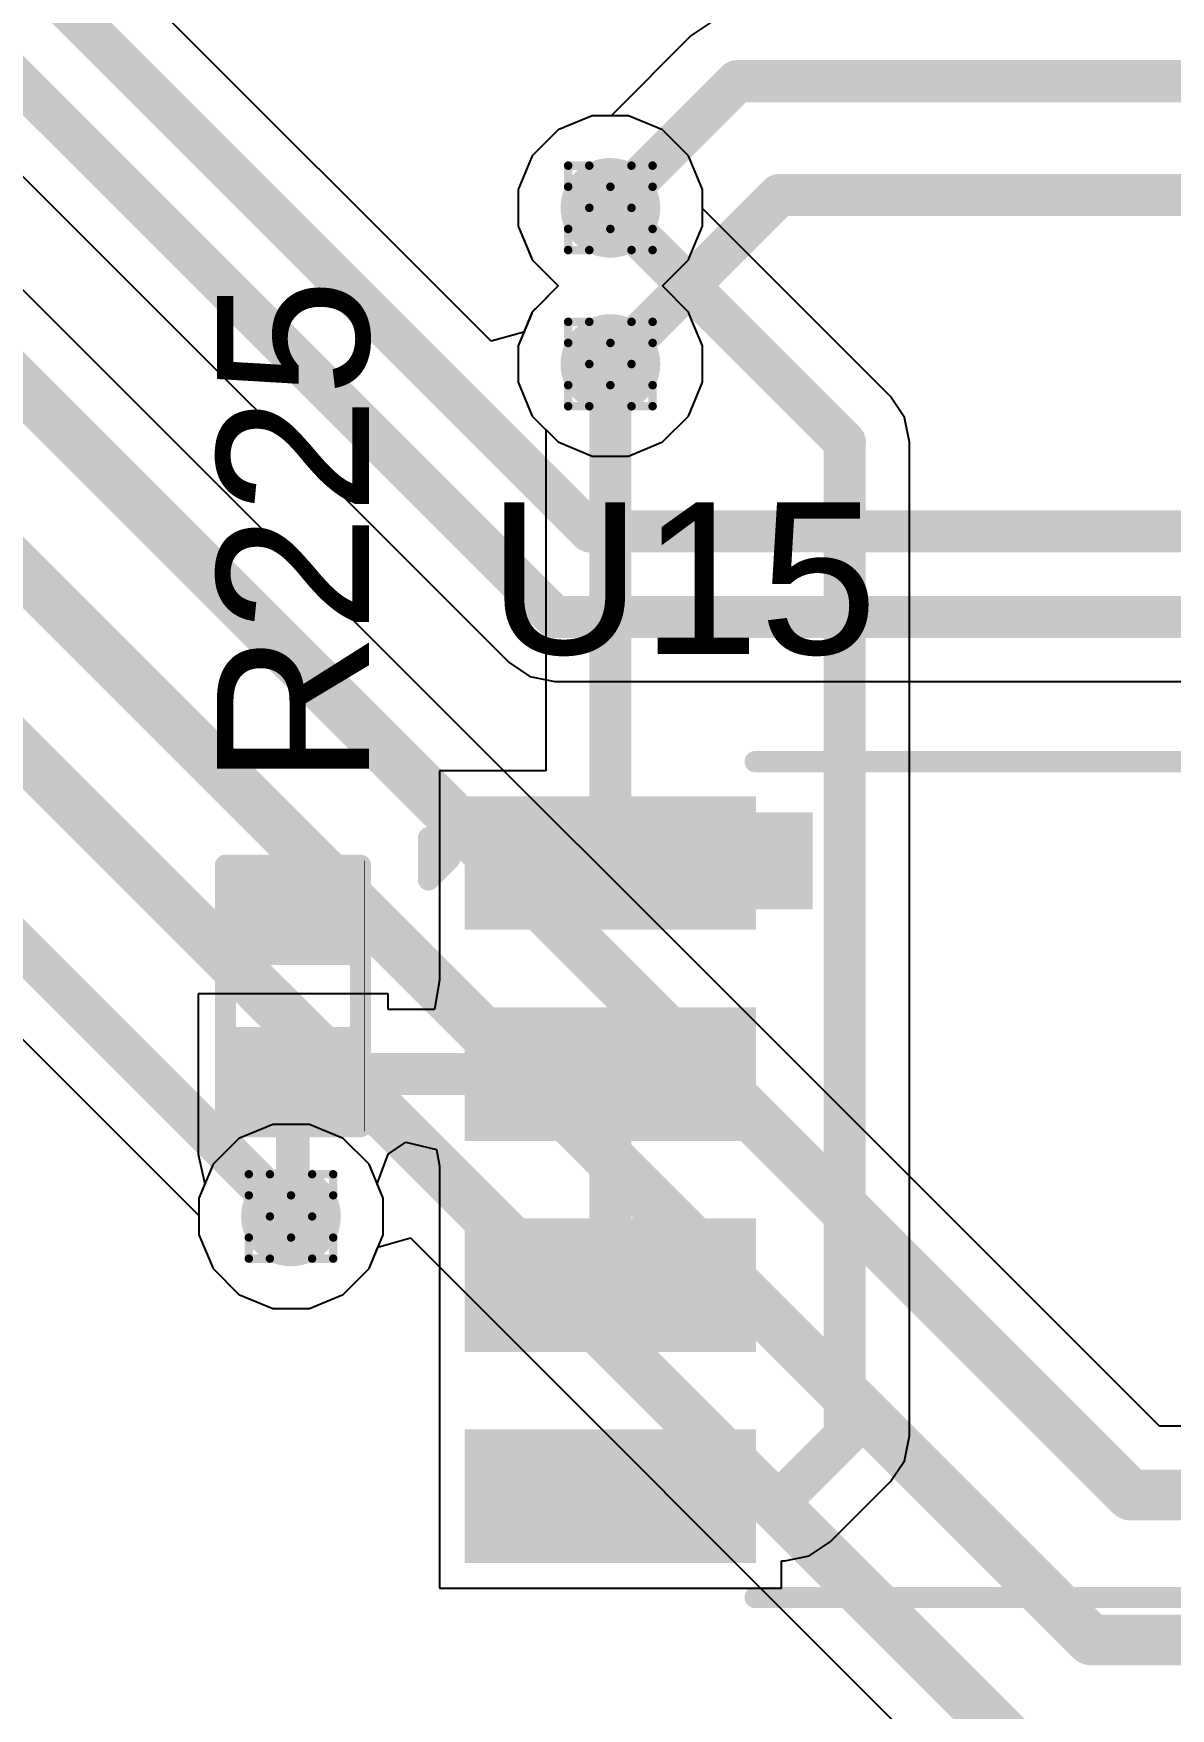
# Model space of a CAD drawing. Header units: inches. Extents: x -11 to 5379, y 0 to 5429.
# Drawn here: x 136.37 to 143.21, y 19.54 to 29.62 of the extents above; entities that cross this region are included whole.
import ezdxf

# ---------------------------------------------------------------- set-up
doc = ezdxf.new("R2010")
doc.units = ezdxf.units.IN
for name, color, linetype in [('Bottom Layer', 5, 'Continuous'), ('Drill Drawing', 1, 'Continuous'), ('GND', 16, 'Continuous'), ('PWR', 76, 'Continuous'), ('Top Layer', 1, 'Continuous'), ('Top Overlay', 2, 'Continuous'), ('Top Paste', 8, 'Continuous'), ('Top Solder', 216, 'Continuous'), ('Via Holes', 16, 'Continuous')]:
    doc.layers.add(name, color=color, linetype=linetype)
doc.styles.add('Arial', font='', dxfattribs={"height": 0.2})
doc.styles.get('Arial').set_extended_font_data('Arial')

# ---------------------------------------------------------------- blocks, each defined once
blk = doc.blocks.new('SOIC_8_0_154___3_90___W______99')
at = {"layer": 'Top Layer'}
for points in [[(-3.475, 1.605), (-3.475, 2.205), (-1.925, 2.205), (-1.925, 1.605)], [(1.925, 1.605), (1.925, 2.205), (3.475, 2.205), (3.475, 1.605)], [(-3.475, 0.335), (-3.475, 0.935), (-1.925, 0.935), (-1.925, 0.335)], [(1.925, 0.335), (1.925, 0.935), (3.475, 0.935), (3.475, 0.335)], [(-3.475, -0.935), (-3.475, -0.335), (-1.925, -0.335), (-1.925, -0.935)], [(1.925, -0.935), (1.925, -0.335), (3.475, -0.335), (3.475, -0.935)], [(-3.475, -2.205), (-3.475, -1.605), (-1.925, -1.605), (-1.925, -2.205)], [(1.925, -2.205), (1.925, -1.605), (3.475, -1.605), (3.475, -2.205)]]:
    blk.add_hatch(color=1, dxfattribs=at).paths.add_polyline_path(points)
at = {"layer": 'Top Overlay'}
blk.add_hatch(color=2, dxfattribs=at).paths.add_polyline_path([(-1.838, 1.626), (-1.483, 1.626), (-1.483, 2.21), (-1.838, 2.21)])
at = {"layer": 'Top Paste'}
for points in [[(-3.475, 1.605), (-3.475, 2.205), (-1.925, 2.205), (-1.925, 1.605)], [(1.925, 1.605), (1.925, 2.205), (3.475, 2.205), (3.475, 1.605)], [(-3.475, 0.335), (-3.475, 0.935), (-1.925, 0.935), (-1.925, 0.335)], [(1.925, 0.335), (1.925, 0.935), (3.475, 0.935), (3.475, 0.335)], [(-3.475, -0.935), (-3.475, -0.335), (-1.925, -0.335), (-1.925, -0.935)], [(1.925, -0.935), (1.925, -0.335), (3.475, -0.335), (3.475, -0.935)], [(-3.475, -2.205), (-3.475, -1.605), (-1.925, -1.605), (-1.925, -2.205)], [(1.925, -2.205), (1.925, -1.605), (3.475, -1.605), (3.475, -2.205)]]:
    blk.add_hatch(color=8, dxfattribs=at).paths.add_polyline_path(points)
at = {"layer": 'Top Solder'}
for points in [[(-3.577, 1.503), (-3.577, 2.307), (-1.823, 2.307), (-1.823, 1.503)], [(1.823, 1.503), (1.823, 2.307), (3.577, 2.307), (3.577, 1.503)], [(-3.577, 0.233), (-3.577, 1.037), (-1.823, 1.037), (-1.823, 0.233)], [(1.823, 0.233), (1.823, 1.037), (3.577, 1.037), (3.577, 0.233)], [(-3.577, -1.037), (-3.577, -0.233), (-1.823, -0.233), (-1.823, -1.037)], [(1.823, -1.037), (1.823, -0.233), (3.577, -0.233), (3.577, -1.037)], [(-3.577, -2.307), (-3.577, -1.503), (-1.823, -1.503), (-1.823, -2.307)], [(1.823, -2.307), (1.823, -1.503), (3.577, -1.503), (3.577, -2.307)]]:
    blk.add_hatch(color=216, dxfattribs=at).paths.add_polyline_path(points)
at = {"layer": 'Top Overlay'}
for points in [[(-1.829, 2.515, 0.127, 0.127, 0), (1.803, 2.515, 0.127, 0.127, 0)], [(-3.794, 2.057, 0.127, 0.127, 0), (-3.667, 1.93, 0.127, 0.127, 0)], [(-3.794, 1.803, 0.127, 0.127, 0), (-3.794, 2.057, 0.127, 0.127, 0)], [(-3.794, 1.803, 0.127, 0.127, 0), (-3.667, 1.93, 0.127, 0.127, 0)], [(-1.829, -2.515, 0.127, 0.127, 0), (1.803, -2.515, 0.127, 0.127, 0)]]:
    blk.add_lwpolyline(points, format="xyseb", dxfattribs=at)
for points in [[(-1.861, 2.515, 0.0635, 0.0635, 1), (-1.797, 2.515, 0.0635, 0.0635, 1)], [(1.772, 2.515, 0.0635, 0.0635, 1), (1.835, 2.515, 0.0635, 0.0635, 1)], [(-3.826, 2.057, 0.0635, 0.0635, 1), (-3.762, 2.057, 0.0635, 0.0635, 1)], [(-3.826, 2.057, 0.0635, 0.0635, 1), (-3.762, 2.057, 0.0635, 0.0635, 1)], [(-3.699, 1.93, 0.0635, 0.0635, 1), (-3.635, 1.93, 0.0635, 0.0635, 1)], [(-3.699, 1.93, 0.0635, 0.0635, 1), (-3.635, 1.93, 0.0635, 0.0635, 1)], [(-3.826, 1.803, 0.0635, 0.0635, 1), (-3.762, 1.803, 0.0635, 0.0635, 1)], [(-3.826, 1.803, 0.0635, 0.0635, 1), (-3.762, 1.803, 0.0635, 0.0635, 1)], [(-1.861, -2.515, 0.0635, 0.0635, 1), (-1.797, -2.515, 0.0635, 0.0635, 1)], [(1.772, -2.515, 0.0635, 0.0635, 1), (1.835, -2.515, 0.0635, 0.0635, 1)]]:
    blk.add_lwpolyline(points, format="xyseb", close=True, dxfattribs=at)
blk = doc.blocks.new('R___0402_277')
at = {"layer": 'Top Layer'}
for points in [[(-0.699, -0.318), (-0.699, 0.318), (-0.241, 0.318), (-0.241, -0.318)], [(0.241, -0.318), (0.241, 0.318), (0.699, 0.318), (0.699, -0.318)]]:
    blk.add_hatch(color=1, dxfattribs=at).paths.add_polyline_path(points)
at = {"layer": 'Top Paste'}
for points in [[(-0.699, -0.318), (-0.699, 0.318), (-0.241, 0.318), (-0.241, -0.318)], [(0.241, -0.318), (0.241, 0.318), (0.699, 0.318), (0.699, -0.318)]]:
    blk.add_hatch(color=8, dxfattribs=at).paths.add_polyline_path(points)
at = {"layer": 'Top Solder'}
for points in [[(-0.754, -0.373), (-0.754, 0.373), (-0.186, 0.373), (-0.186, -0.373)], [(0.186, -0.373), (0.186, 0.373), (0.754, 0.373), (0.754, -0.373)]]:
    blk.add_hatch(color=216, dxfattribs=at).paths.add_polyline_path(points)
at = {"layer": 'Top Overlay'}
for points in [[(-0.787, 0.406, 0.127, 0.127, 0), (-0.787, -0.406, 0.127, 0.127, 0)], [(-0.787, 0.406, 0.127, 0.127, 0), (0.787, 0.406, 0.127, 0.127, 0)], [(0.787, 0.406, 0.127, 0.127, 0), (0.787, -0.406, 0.127, 0.127, 0)], [(-0.787, -0.406, 0.127, 0.127, 0), (0.787, -0.406, 0.127, 0.127, 0)], [(-0.813, -0.432, 0.00323, 0.00323, 0), (0.813, -0.432, 0.00323, 0.00323, 0)]]:
    blk.add_lwpolyline(points, format="xyseb", dxfattribs=at)
for points in [[(-0.819, 0.406, 0.0635, 0.0635, 1), (-0.756, 0.406, 0.0635, 0.0635, 1)], [(-0.819, 0.406, 0.0635, 0.0635, 1), (-0.756, 0.406, 0.0635, 0.0635, 1)], [(0.756, 0.406, 0.0635, 0.0635, 1), (0.819, 0.406, 0.0635, 0.0635, 1)], [(0.756, 0.406, 0.0635, 0.0635, 1), (0.819, 0.406, 0.0635, 0.0635, 1)], [(-0.819, -0.406, 0.0635, 0.0635, 1), (-0.756, -0.406, 0.0635, 0.0635, 1)], [(-0.819, -0.406, 0.0635, 0.0635, 1), (-0.756, -0.406, 0.0635, 0.0635, 1)], [(0.756, -0.406, 0.0635, 0.0635, 1), (0.819, -0.406, 0.0635, 0.0635, 1)], [(0.756, -0.406, 0.0635, 0.0635, 1), (0.819, -0.406, 0.0635, 0.0635, 1)], [(-0.814, -0.432, 0.00161, 0.00161, 1), (-0.812, -0.432, 0.00161, 0.00161, 1)], [(0.812, -0.432, 0.00161, 0.00161, 1), (0.814, -0.432, 0.00161, 0.00161, 1)]]:
    blk.add_lwpolyline(points, format="xyseb", close=True, dxfattribs=at)

msp = doc.modelspace()

# ---------------------------------------------------------------- hatches: boundary and pattern name
at = {"layer": 'Bottom Layer'}
h = msp.add_hatch(color=5, dxfattribs=at)
edge = h.paths.add_edge_path()
edge.add_arc((139.839, 28.575), 0.3, 0, 360)
h = msp.add_hatch(color=5, dxfattribs=at)
edge = h.paths.add_edge_path()
edge.add_arc((139.839, 27.635), 0.3, 0, 360)
h = msp.add_hatch(color=5, dxfattribs=at)
edge = h.paths.add_edge_path()
edge.add_arc((137.917, 22.505), 0.3, 0, 360)
at = {"layer": 'GND'}
h = msp.add_hatch(color=16, dxfattribs=at)
edge = h.paths.add_edge_path()
edge.add_arc((139.839, 28.575), 0.3, 0, 360)
h = msp.add_hatch(color=16, dxfattribs=at)
edge = h.paths.add_edge_path()
edge.add_arc((139.839, 27.635), 0.3, 0, 360)
h = msp.add_hatch(color=16, dxfattribs=at)
edge = h.paths.add_edge_path()
edge.add_arc((137.917, 22.505), 0.3, 0, 360)
at = {"layer": 'PWR'}
h = msp.add_hatch(color=76, dxfattribs=at)
edge = h.paths.add_edge_path()
edge.add_arc((139.839, 28.575), 0.3, 0, 360)
h = msp.add_hatch(color=76, dxfattribs=at)
edge = h.paths.add_edge_path()
edge.add_arc((139.839, 27.635), 0.3, 0, 360)
h = msp.add_hatch(color=76, dxfattribs=at)
edge = h.paths.add_edge_path()
edge.add_arc((137.917, 22.505), 0.3, 0, 360)
at = {"layer": 'Top Layer'}
h = msp.add_hatch(color=1, dxfattribs=at)
edge = h.paths.add_edge_path()
edge.add_arc((139.839, 28.575), 0.3, 0, 360)
h = msp.add_hatch(color=1, dxfattribs=at)
edge = h.paths.add_edge_path()
edge.add_arc((139.839, 27.635), 0.3, 0, 360)
h = msp.add_hatch(color=1, dxfattribs=at)
edge = h.paths.add_edge_path()
edge.add_arc((137.917, 22.505), 0.3, 0, 360)
at = {"layer": 'Via Holes'}
h = msp.add_hatch(color=7, dxfattribs=at)
edge = h.paths.add_edge_path()
edge.add_arc((139.839, 28.575), 0.15, 0, 360)
h = msp.add_hatch(color=7, dxfattribs=at)
edge = h.paths.add_edge_path()
edge.add_arc((139.839, 27.635), 0.15, 0, 360)
h = msp.add_hatch(color=7, dxfattribs=at)
edge = h.paths.add_edge_path()
edge.add_arc((137.917, 22.505), 0.15, 0, 360)

# ---------------------------------------------------------------- linework, layer by layer
at = {"layer": 'Bottom Layer'}
for p, q in [((139.121, 27.773), (136.928, 29.966)), ((143.142, 21.242), (134.643, 29.742)), ((140.452, 29.696), (140.326, 29.612)), ((140.326, 29.612), (139.844, 29.129)), ((135.58, 29.487), (139.229, 25.838)), ((139.525, 29.045), (139.369, 28.889)), ((139.729, 29.129), (139.525, 29.045)), ((139.844, 29.129), (139.729, 29.129)), ((139.369, 28.889), (139.285, 28.686)), ((139.285, 28.686), (139.285, 28.465)), ((139.285, 28.465), (139.369, 28.262)), ((139.369, 28.262), (139.41, 28.221)), ((139.41, 28.221), (139.525, 28.105)), ((139.525, 28.105), (139.41, 27.989)), ((139.369, 27.949), (139.319, 27.827)), ((139.41, 27.989), (139.369, 27.949)), ((139.319, 27.827), (139.121, 27.773)), ((133.826, 26.047), (137.363, 22.51)), ((139.229, 25.838), (139.355, 25.754)), ((139.355, 25.754), (139.504, 25.725)), ((139.504, 25.725), (152.189, 25.725)), ((137.363, 22.51), (137.363, 22.395)), ((137.363, 22.395), (137.448, 22.191)), ((138.387, 22.191), (138.44, 22.32)), ((138.44, 22.32), (138.636, 22.376)), ((138.636, 22.376), (142.175, 18.836)), ((137.448, 22.191), (137.604, 22.035)), ((138.231, 22.035), (138.387, 22.191)), ((137.604, 22.035), (137.807, 21.951)), ((138.028, 21.951), (138.231, 22.035)), ((137.807, 21.951), (138.028, 21.951)), ((152.512, 21.242), (143.142, 21.242))]:
    msp.add_line(p, q, dxfattribs=at)
for points in [[(135.854, 29.762, 0.254, 0.254, 0), (139.504, 26.113, 0.254, 0.254, 0)], [(136.539, 29.806, 0.254, 0.254, 0), (139.717, 26.628, 0.254, 0.254, 0)], [(134.35, 29.449, 0.305, 0.305, 0), (142.97, 20.828, 0.305, 0.305, 0)], [(139.839, 28.575, 0.254, 0.254, 0), (140.601, 29.337, 0.254, 0.254, 0)], [(140.601, 29.337, 0.254, 0.254, 0), (168.254, 29.337, 0.254, 0.254, 0)], [(139.839, 27.635, 0.254, 0.254, 0), (140.856, 28.652, 0.254, 0.254, 0)], [(140.856, 28.652, 0.254, 0.254, 0), (168.529, 28.652, 0.254, 0.254, 0)], [(134.183, 28.503, 0.305, 0.305, 0), (142.731, 19.956, 0.305, 0.305, 0)], [(134.162, 27.436, 0.305, 0.305, 0), (142.468, 19.129, 0.305, 0.305, 0)], [(139.717, 26.628, 0.254, 0.254, 0), (169.082, 26.628, 0.254, 0.254, 0)], [(133.987, 26.436, 0.254, 0.254, 0), (137.917, 22.505, 0.254, 0.254, 0)], [(139.504, 26.113, 0.254, 0.254, 0), (169.295, 26.113, 0.254, 0.254, 0)], [(142.97, 20.828, 0.305, 0.305, 0), (174.636, 20.828, 0.305, 0.305, 0)], [(142.731, 19.956, 0.305, 0.305, 0), (175.034, 19.956, 0.305, 0.305, 0)]]:
    msp.add_lwpolyline(points, format="xyseb", dxfattribs=at)
for points in [[(140.537, 29.337, 0.127, 0.127, 1), (140.664, 29.337, 0.127, 0.127, 1)], [(140.537, 29.337, 0.127, 0.127, 1), (140.664, 29.337, 0.127, 0.127, 1)], [(140.792, 28.652, 0.127, 0.127, 1), (140.919, 28.652, 0.127, 0.127, 1)], [(140.792, 28.652, 0.127, 0.127, 1), (140.919, 28.652, 0.127, 0.127, 1)], [(139.776, 28.575, 0.127, 0.127, 1), (139.903, 28.575, 0.127, 0.127, 1)], [(139.776, 27.635, 0.127, 0.127, 1), (139.903, 27.635, 0.127, 0.127, 1)], [(139.653, 26.628, 0.127, 0.127, 1), (139.78, 26.628, 0.127, 0.127, 1)], [(139.653, 26.628, 0.127, 0.127, 1), (139.78, 26.628, 0.127, 0.127, 1)], [(139.44, 26.113, 0.127, 0.127, 1), (139.567, 26.113, 0.127, 0.127, 1)], [(139.44, 26.113, 0.127, 0.127, 1), (139.567, 26.113, 0.127, 0.127, 1)], [(137.854, 22.505, 0.127, 0.127, 1), (137.981, 22.505, 0.127, 0.127, 1)], [(142.894, 20.828, 0.152, 0.152, 1), (143.047, 20.828, 0.152, 0.152, 1)], [(142.894, 20.828, 0.152, 0.152, 1), (143.047, 20.828, 0.152, 0.152, 1)], [(142.655, 19.956, 0.152, 0.152, 1), (142.807, 19.956, 0.152, 0.152, 1)], [(142.655, 19.956, 0.152, 0.152, 1), (142.807, 19.956, 0.152, 0.152, 1)]]:
    msp.add_lwpolyline(points, format="xyseb", close=True, dxfattribs=at)
at = {"layer": 'Drill Drawing'}
for points in [[(139.585, 28.702, 0.0508, 0.0508, 0), (139.585, 28.829, 0.0508, 0.0508, 0)], [(139.585, 28.829, 0.0508, 0.0508, 0), (139.712, 28.829, 0.0508, 0.0508, 0)], [(139.712, 28.829, 0.0508, 0.0508, 0), (139.839, 28.702, 0.0508, 0.0508, 0)], [(139.839, 28.702, 0.0508, 0.0508, 0), (139.966, 28.829, 0.0508, 0.0508, 0)], [(139.966, 28.829, 0.0508, 0.0508, 0), (140.093, 28.829, 0.0508, 0.0508, 0)], [(140.093, 28.702, 0.0508, 0.0508, 0), (140.093, 28.829, 0.0508, 0.0508, 0)], [(139.585, 28.702, 0.0508, 0.0508, 0), (139.712, 28.575, 0.0508, 0.0508, 0)], [(139.966, 28.575, 0.0508, 0.0508, 0), (140.093, 28.702, 0.0508, 0.0508, 0)], [(139.585, 28.448, 0.0508, 0.0508, 0), (139.712, 28.575, 0.0508, 0.0508, 0)], [(139.966, 28.575, 0.0508, 0.0508, 0), (140.093, 28.448, 0.0508, 0.0508, 0)], [(139.585, 28.321, 0.0508, 0.0508, 0), (139.585, 28.448, 0.0508, 0.0508, 0)], [(139.712, 28.321, 0.0508, 0.0508, 0), (139.839, 28.448, 0.0508, 0.0508, 0)], [(139.839, 28.448, 0.0508, 0.0508, 0), (139.966, 28.321, 0.0508, 0.0508, 0)], [(140.093, 28.321, 0.0508, 0.0508, 0), (140.093, 28.448, 0.0508, 0.0508, 0)], [(139.585, 28.321, 0.0508, 0.0508, 0), (139.712, 28.321, 0.0508, 0.0508, 0)], [(139.966, 28.321, 0.0508, 0.0508, 0), (140.093, 28.321, 0.0508, 0.0508, 0)], [(139.585, 27.762, 0.0508, 0.0508, 0), (139.585, 27.889, 0.0508, 0.0508, 0)], [(139.585, 27.889, 0.0508, 0.0508, 0), (139.712, 27.889, 0.0508, 0.0508, 0)], [(139.712, 27.889, 0.0508, 0.0508, 0), (139.839, 27.762, 0.0508, 0.0508, 0)], [(139.839, 27.762, 0.0508, 0.0508, 0), (139.966, 27.889, 0.0508, 0.0508, 0)], [(139.966, 27.889, 0.0508, 0.0508, 0), (140.093, 27.889, 0.0508, 0.0508, 0)], [(140.093, 27.762, 0.0508, 0.0508, 0), (140.093, 27.889, 0.0508, 0.0508, 0)], [(139.585, 27.762, 0.0508, 0.0508, 0), (139.712, 27.635, 0.0508, 0.0508, 0)], [(139.966, 27.635, 0.0508, 0.0508, 0), (140.093, 27.762, 0.0508, 0.0508, 0)], [(139.585, 27.508, 0.0508, 0.0508, 0), (139.712, 27.635, 0.0508, 0.0508, 0)], [(139.966, 27.635, 0.0508, 0.0508, 0), (140.093, 27.508, 0.0508, 0.0508, 0)], [(139.585, 27.381, 0.0508, 0.0508, 0), (139.585, 27.508, 0.0508, 0.0508, 0)], [(139.712, 27.381, 0.0508, 0.0508, 0), (139.839, 27.508, 0.0508, 0.0508, 0)], [(139.839, 27.508, 0.0508, 0.0508, 0), (139.966, 27.381, 0.0508, 0.0508, 0)], [(140.093, 27.381, 0.0508, 0.0508, 0), (140.093, 27.508, 0.0508, 0.0508, 0)], [(139.585, 27.381, 0.0508, 0.0508, 0), (139.712, 27.381, 0.0508, 0.0508, 0)], [(139.966, 27.381, 0.0508, 0.0508, 0), (140.093, 27.381, 0.0508, 0.0508, 0)], [(137.663, 22.632, 0.0508, 0.0508, 0), (137.663, 22.759, 0.0508, 0.0508, 0)], [(137.663, 22.759, 0.0508, 0.0508, 0), (137.79, 22.759, 0.0508, 0.0508, 0)], [(137.79, 22.759, 0.0508, 0.0508, 0), (137.917, 22.632, 0.0508, 0.0508, 0)], [(137.917, 22.632, 0.0508, 0.0508, 0), (138.044, 22.759, 0.0508, 0.0508, 0)], [(138.044, 22.759, 0.0508, 0.0508, 0), (138.171, 22.759, 0.0508, 0.0508, 0)], [(138.171, 22.632, 0.0508, 0.0508, 0), (138.171, 22.759, 0.0508, 0.0508, 0)], [(137.663, 22.632, 0.0508, 0.0508, 0), (137.79, 22.505, 0.0508, 0.0508, 0)], [(138.044, 22.505, 0.0508, 0.0508, 0), (138.171, 22.632, 0.0508, 0.0508, 0)], [(137.663, 22.378, 0.0508, 0.0508, 0), (137.79, 22.505, 0.0508, 0.0508, 0)], [(138.044, 22.505, 0.0508, 0.0508, 0), (138.171, 22.378, 0.0508, 0.0508, 0)], [(137.663, 22.251, 0.0508, 0.0508, 0), (137.663, 22.378, 0.0508, 0.0508, 0)], [(137.79, 22.251, 0.0508, 0.0508, 0), (137.917, 22.378, 0.0508, 0.0508, 0)], [(137.917, 22.378, 0.0508, 0.0508, 0), (138.044, 22.251, 0.0508, 0.0508, 0)], [(138.171, 22.251, 0.0508, 0.0508, 0), (138.171, 22.378, 0.0508, 0.0508, 0)], [(137.663, 22.251, 0.0508, 0.0508, 0), (137.79, 22.251, 0.0508, 0.0508, 0)], [(138.044, 22.251, 0.0508, 0.0508, 0), (138.171, 22.251, 0.0508, 0.0508, 0)]]:
    msp.add_lwpolyline(points, format="xyseb", dxfattribs=at)
for points in [[(139.572, 28.829, 0.0254, 0.0254, 1), (139.598, 28.829, 0.0254, 0.0254, 1)], [(139.572, 28.829, 0.0254, 0.0254, 1), (139.598, 28.829, 0.0254, 0.0254, 1)], [(139.699, 28.829, 0.0254, 0.0254, 1), (139.725, 28.829, 0.0254, 0.0254, 1)], [(139.699, 28.829, 0.0254, 0.0254, 1), (139.725, 28.829, 0.0254, 0.0254, 1)], [(139.953, 28.829, 0.0254, 0.0254, 1), (139.979, 28.829, 0.0254, 0.0254, 1)], [(139.953, 28.829, 0.0254, 0.0254, 1), (139.979, 28.829, 0.0254, 0.0254, 1)], [(140.08, 28.829, 0.0254, 0.0254, 1), (140.106, 28.829, 0.0254, 0.0254, 1)], [(140.08, 28.829, 0.0254, 0.0254, 1), (140.106, 28.829, 0.0254, 0.0254, 1)], [(139.572, 28.702, 0.0254, 0.0254, 1), (139.598, 28.702, 0.0254, 0.0254, 1)], [(139.572, 28.702, 0.0254, 0.0254, 1), (139.598, 28.702, 0.0254, 0.0254, 1)], [(139.826, 28.702, 0.0254, 0.0254, 1), (139.852, 28.702, 0.0254, 0.0254, 1)], [(139.826, 28.702, 0.0254, 0.0254, 1), (139.852, 28.702, 0.0254, 0.0254, 1)], [(140.08, 28.702, 0.0254, 0.0254, 1), (140.106, 28.702, 0.0254, 0.0254, 1)], [(140.08, 28.702, 0.0254, 0.0254, 1), (140.106, 28.702, 0.0254, 0.0254, 1)], [(139.699, 28.575, 0.0254, 0.0254, 1), (139.725, 28.575, 0.0254, 0.0254, 1)], [(139.699, 28.575, 0.0254, 0.0254, 1), (139.725, 28.575, 0.0254, 0.0254, 1)], [(139.953, 28.575, 0.0254, 0.0254, 1), (139.979, 28.575, 0.0254, 0.0254, 1)], [(139.953, 28.575, 0.0254, 0.0254, 1), (139.979, 28.575, 0.0254, 0.0254, 1)], [(139.572, 28.448, 0.0254, 0.0254, 1), (139.598, 28.448, 0.0254, 0.0254, 1)], [(139.572, 28.448, 0.0254, 0.0254, 1), (139.598, 28.448, 0.0254, 0.0254, 1)], [(139.826, 28.448, 0.0254, 0.0254, 1), (139.852, 28.448, 0.0254, 0.0254, 1)], [(139.826, 28.448, 0.0254, 0.0254, 1), (139.852, 28.448, 0.0254, 0.0254, 1)], [(140.08, 28.448, 0.0254, 0.0254, 1), (140.106, 28.448, 0.0254, 0.0254, 1)], [(140.08, 28.448, 0.0254, 0.0254, 1), (140.106, 28.448, 0.0254, 0.0254, 1)], [(139.572, 28.321, 0.0254, 0.0254, 1), (139.598, 28.321, 0.0254, 0.0254, 1)], [(139.572, 28.321, 0.0254, 0.0254, 1), (139.598, 28.321, 0.0254, 0.0254, 1)], [(139.699, 28.321, 0.0254, 0.0254, 1), (139.725, 28.321, 0.0254, 0.0254, 1)], [(139.699, 28.321, 0.0254, 0.0254, 1), (139.725, 28.321, 0.0254, 0.0254, 1)], [(139.953, 28.321, 0.0254, 0.0254, 1), (139.979, 28.321, 0.0254, 0.0254, 1)], [(139.953, 28.321, 0.0254, 0.0254, 1), (139.979, 28.321, 0.0254, 0.0254, 1)], [(140.08, 28.321, 0.0254, 0.0254, 1), (140.106, 28.321, 0.0254, 0.0254, 1)], [(140.08, 28.321, 0.0254, 0.0254, 1), (140.106, 28.321, 0.0254, 0.0254, 1)], [(139.572, 27.889, 0.0254, 0.0254, 1), (139.598, 27.889, 0.0254, 0.0254, 1)], [(139.572, 27.889, 0.0254, 0.0254, 1), (139.598, 27.889, 0.0254, 0.0254, 1)], [(139.699, 27.889, 0.0254, 0.0254, 1), (139.725, 27.889, 0.0254, 0.0254, 1)], [(139.699, 27.889, 0.0254, 0.0254, 1), (139.725, 27.889, 0.0254, 0.0254, 1)], [(139.953, 27.889, 0.0254, 0.0254, 1), (139.979, 27.889, 0.0254, 0.0254, 1)], [(139.953, 27.889, 0.0254, 0.0254, 1), (139.979, 27.889, 0.0254, 0.0254, 1)], [(140.08, 27.889, 0.0254, 0.0254, 1), (140.106, 27.889, 0.0254, 0.0254, 1)], [(140.08, 27.889, 0.0254, 0.0254, 1), (140.106, 27.889, 0.0254, 0.0254, 1)], [(139.572, 27.762, 0.0254, 0.0254, 1), (139.598, 27.762, 0.0254, 0.0254, 1)], [(139.572, 27.762, 0.0254, 0.0254, 1), (139.598, 27.762, 0.0254, 0.0254, 1)], [(139.826, 27.762, 0.0254, 0.0254, 1), (139.852, 27.762, 0.0254, 0.0254, 1)], [(139.826, 27.762, 0.0254, 0.0254, 1), (139.852, 27.762, 0.0254, 0.0254, 1)], [(140.08, 27.762, 0.0254, 0.0254, 1), (140.106, 27.762, 0.0254, 0.0254, 1)], [(140.08, 27.762, 0.0254, 0.0254, 1), (140.106, 27.762, 0.0254, 0.0254, 1)], [(139.699, 27.635, 0.0254, 0.0254, 1), (139.725, 27.635, 0.0254, 0.0254, 1)], [(139.699, 27.635, 0.0254, 0.0254, 1), (139.725, 27.635, 0.0254, 0.0254, 1)], [(139.953, 27.635, 0.0254, 0.0254, 1), (139.979, 27.635, 0.0254, 0.0254, 1)], [(139.953, 27.635, 0.0254, 0.0254, 1), (139.979, 27.635, 0.0254, 0.0254, 1)], [(139.572, 27.508, 0.0254, 0.0254, 1), (139.598, 27.508, 0.0254, 0.0254, 1)], [(139.572, 27.508, 0.0254, 0.0254, 1), (139.598, 27.508, 0.0254, 0.0254, 1)], [(139.826, 27.508, 0.0254, 0.0254, 1), (139.852, 27.508, 0.0254, 0.0254, 1)], [(139.826, 27.508, 0.0254, 0.0254, 1), (139.852, 27.508, 0.0254, 0.0254, 1)], [(140.08, 27.508, 0.0254, 0.0254, 1), (140.106, 27.508, 0.0254, 0.0254, 1)], [(140.08, 27.508, 0.0254, 0.0254, 1), (140.106, 27.508, 0.0254, 0.0254, 1)], [(139.572, 27.381, 0.0254, 0.0254, 1), (139.598, 27.381, 0.0254, 0.0254, 1)], [(139.572, 27.381, 0.0254, 0.0254, 1), (139.598, 27.381, 0.0254, 0.0254, 1)], [(139.699, 27.381, 0.0254, 0.0254, 1), (139.725, 27.381, 0.0254, 0.0254, 1)], [(139.699, 27.381, 0.0254, 0.0254, 1), (139.725, 27.381, 0.0254, 0.0254, 1)], [(139.953, 27.381, 0.0254, 0.0254, 1), (139.979, 27.381, 0.0254, 0.0254, 1)], [(139.953, 27.381, 0.0254, 0.0254, 1), (139.979, 27.381, 0.0254, 0.0254, 1)], [(140.08, 27.381, 0.0254, 0.0254, 1), (140.106, 27.381, 0.0254, 0.0254, 1)], [(140.08, 27.381, 0.0254, 0.0254, 1), (140.106, 27.381, 0.0254, 0.0254, 1)], [(137.651, 22.759, 0.0254, 0.0254, 1), (137.676, 22.759, 0.0254, 0.0254, 1)], [(137.651, 22.759, 0.0254, 0.0254, 1), (137.676, 22.759, 0.0254, 0.0254, 1)], [(137.778, 22.759, 0.0254, 0.0254, 1), (137.803, 22.759, 0.0254, 0.0254, 1)], [(137.778, 22.759, 0.0254, 0.0254, 1), (137.803, 22.759, 0.0254, 0.0254, 1)], [(138.032, 22.759, 0.0254, 0.0254, 1), (138.057, 22.759, 0.0254, 0.0254, 1)], [(138.032, 22.759, 0.0254, 0.0254, 1), (138.057, 22.759, 0.0254, 0.0254, 1)], [(138.159, 22.759, 0.0254, 0.0254, 1), (138.184, 22.759, 0.0254, 0.0254, 1)], [(138.159, 22.759, 0.0254, 0.0254, 1), (138.184, 22.759, 0.0254, 0.0254, 1)], [(137.651, 22.632, 0.0254, 0.0254, 1), (137.676, 22.632, 0.0254, 0.0254, 1)], [(137.651, 22.632, 0.0254, 0.0254, 1), (137.676, 22.632, 0.0254, 0.0254, 1)], [(137.905, 22.632, 0.0254, 0.0254, 1), (137.93, 22.632, 0.0254, 0.0254, 1)], [(137.905, 22.632, 0.0254, 0.0254, 1), (137.93, 22.632, 0.0254, 0.0254, 1)], [(138.159, 22.632, 0.0254, 0.0254, 1), (138.184, 22.632, 0.0254, 0.0254, 1)], [(138.159, 22.632, 0.0254, 0.0254, 1), (138.184, 22.632, 0.0254, 0.0254, 1)], [(137.778, 22.505, 0.0254, 0.0254, 1), (137.803, 22.505, 0.0254, 0.0254, 1)], [(137.778, 22.505, 0.0254, 0.0254, 1), (137.803, 22.505, 0.0254, 0.0254, 1)], [(138.032, 22.505, 0.0254, 0.0254, 1), (138.057, 22.505, 0.0254, 0.0254, 1)], [(138.032, 22.505, 0.0254, 0.0254, 1), (138.057, 22.505, 0.0254, 0.0254, 1)], [(137.651, 22.378, 0.0254, 0.0254, 1), (137.676, 22.378, 0.0254, 0.0254, 1)], [(137.651, 22.378, 0.0254, 0.0254, 1), (137.676, 22.378, 0.0254, 0.0254, 1)], [(137.905, 22.378, 0.0254, 0.0254, 1), (137.93, 22.378, 0.0254, 0.0254, 1)], [(137.905, 22.378, 0.0254, 0.0254, 1), (137.93, 22.378, 0.0254, 0.0254, 1)], [(138.159, 22.378, 0.0254, 0.0254, 1), (138.184, 22.378, 0.0254, 0.0254, 1)], [(138.159, 22.378, 0.0254, 0.0254, 1), (138.184, 22.378, 0.0254, 0.0254, 1)], [(137.651, 22.251, 0.0254, 0.0254, 1), (137.676, 22.251, 0.0254, 0.0254, 1)], [(137.651, 22.251, 0.0254, 0.0254, 1), (137.676, 22.251, 0.0254, 0.0254, 1)], [(137.778, 22.251, 0.0254, 0.0254, 1), (137.803, 22.251, 0.0254, 0.0254, 1)], [(137.778, 22.251, 0.0254, 0.0254, 1), (137.803, 22.251, 0.0254, 0.0254, 1)], [(138.032, 22.251, 0.0254, 0.0254, 1), (138.057, 22.251, 0.0254, 0.0254, 1)], [(138.032, 22.251, 0.0254, 0.0254, 1), (138.057, 22.251, 0.0254, 0.0254, 1)], [(138.159, 22.251, 0.0254, 0.0254, 1), (138.184, 22.251, 0.0254, 0.0254, 1)], [(138.159, 22.251, 0.0254, 0.0254, 1), (138.184, 22.251, 0.0254, 0.0254, 1)]]:
    msp.add_lwpolyline(points, format="xyseb", close=True, dxfattribs=at)
at = {"layer": 'GND'}
for p, q in [((139.525, 29.045), (139.369, 28.889)), ((139.729, 29.129), (139.525, 29.045)), ((139.949, 29.129), (139.729, 29.129)), ((140.153, 29.045), (139.949, 29.129)), ((140.309, 28.889), (140.153, 29.045)), ((139.369, 28.889), (139.285, 28.686)), ((140.393, 28.686), (140.309, 28.889)), ((139.285, 28.686), (139.285, 28.465)), ((140.393, 28.465), (140.393, 28.686)), ((139.285, 28.465), (139.364, 28.275)), ((140.314, 28.275), (140.393, 28.465)), ((139.364, 28.275), (139.369, 28.262)), ((139.369, 28.262), (139.37, 28.261)), ((139.37, 28.261), (139.525, 28.105)), ((140.153, 28.105), (140.308, 28.261)), ((140.308, 28.261), (140.309, 28.262)), ((140.309, 28.262), (140.314, 28.275)), ((139.525, 28.105), (139.37, 27.949)), ((140.308, 27.949), (140.153, 28.105)), ((139.364, 27.935), (139.285, 27.745)), ((139.369, 27.949), (139.364, 27.935)), ((139.37, 27.949), (139.369, 27.949)), ((140.309, 27.949), (140.308, 27.949)), ((140.314, 27.935), (140.309, 27.949)), ((140.393, 27.745), (140.314, 27.935)), ((139.285, 27.745), (139.285, 27.525)), ((140.393, 27.525), (140.393, 27.745)), ((139.285, 27.525), (139.369, 27.321)), ((140.309, 27.321), (140.393, 27.525)), ((139.369, 27.321), (139.525, 27.166)), ((140.153, 27.166), (140.309, 27.321)), ((139.525, 27.166), (139.729, 27.081)), ((139.949, 27.081), (140.153, 27.166)), ((139.729, 27.081), (139.949, 27.081)), ((137.807, 23.059), (137.604, 22.975)), ((138.028, 23.059), (137.807, 23.059)), ((138.231, 22.975), (138.028, 23.059)), ((137.604, 22.975), (137.448, 22.819)), ((138.387, 22.819), (138.231, 22.975)), ((137.448, 22.819), (137.363, 22.615)), ((138.471, 22.615), (138.387, 22.819)), ((137.363, 22.615), (137.363, 22.395)), ((138.471, 22.395), (138.471, 22.615)), ((137.363, 22.395), (137.448, 22.191)), ((138.387, 22.191), (138.471, 22.395)), ((137.448, 22.191), (137.604, 22.035)), ((138.231, 22.035), (138.387, 22.191)), ((137.604, 22.035), (137.807, 21.951)), ((138.028, 21.951), (138.231, 22.035)), ((137.807, 21.951), (138.028, 21.951))]:
    msp.add_line(p, q, dxfattribs=at)
at = {"layer": 'PWR'}
for p, q in [((139.525, 29.045), (139.369, 28.889)), ((139.729, 29.129), (139.525, 29.045)), ((139.949, 29.129), (139.729, 29.129)), ((140.153, 29.045), (139.949, 29.129)), ((140.309, 28.889), (140.153, 29.045)), ((139.369, 28.889), (139.285, 28.686)), ((140.393, 28.686), (140.309, 28.889)), ((139.285, 28.686), (139.285, 28.465)), ((140.393, 28.465), (140.393, 28.686)), ((139.285, 28.465), (139.364, 28.275)), ((140.314, 28.275), (140.393, 28.465)), ((139.364, 28.275), (139.369, 28.262)), ((139.369, 28.262), (139.37, 28.261)), ((139.37, 28.261), (139.525, 28.105)), ((140.153, 28.105), (140.308, 28.261)), ((140.308, 28.261), (140.309, 28.262)), ((140.309, 28.262), (140.314, 28.275)), ((139.525, 28.105), (139.37, 27.949)), ((140.308, 27.949), (140.153, 28.105)), ((139.364, 27.935), (139.285, 27.745)), ((139.369, 27.949), (139.364, 27.935)), ((139.37, 27.949), (139.369, 27.949)), ((140.309, 27.949), (140.308, 27.949)), ((140.314, 27.935), (140.309, 27.949)), ((140.393, 27.745), (140.314, 27.935)), ((139.285, 27.745), (139.285, 27.525)), ((140.393, 27.525), (140.393, 27.745)), ((139.285, 27.525), (139.369, 27.321)), ((140.309, 27.321), (140.393, 27.525)), ((139.369, 27.321), (139.525, 27.166)), ((140.153, 27.166), (140.309, 27.321)), ((139.525, 27.166), (139.729, 27.081)), ((139.949, 27.081), (140.153, 27.166)), ((139.729, 27.081), (139.949, 27.081)), ((137.807, 23.059), (137.604, 22.975)), ((138.028, 23.059), (137.807, 23.059)), ((138.231, 22.975), (138.028, 23.059)), ((137.604, 22.975), (137.448, 22.819)), ((138.387, 22.819), (138.231, 22.975)), ((137.448, 22.819), (137.363, 22.615)), ((138.471, 22.615), (138.387, 22.819)), ((137.363, 22.615), (137.363, 22.395)), ((138.471, 22.395), (138.471, 22.615)), ((137.363, 22.395), (137.448, 22.191)), ((138.387, 22.191), (138.471, 22.395)), ((137.448, 22.191), (137.604, 22.035)), ((138.231, 22.035), (138.387, 22.191)), ((137.604, 22.035), (137.807, 21.951)), ((138.028, 21.951), (138.231, 22.035)), ((137.807, 21.951), (138.028, 21.951))]:
    msp.add_line(p, q, dxfattribs=at)
at = {"layer": 'Top Layer'}
for p, q in [((139.525, 29.045), (139.369, 28.889)), ((139.729, 29.129), (139.525, 29.045)), ((139.949, 29.129), (139.729, 29.129)), ((140.153, 29.045), (139.949, 29.129)), ((140.309, 28.889), (140.153, 29.045)), ((139.369, 28.889), (139.285, 28.686)), ((140.393, 28.686), (140.309, 28.889)), ((139.285, 28.686), (139.285, 28.465)), ((140.393, 28.571), (140.393, 28.686)), ((141.524, 27.44), (140.393, 28.571)), ((139.285, 28.465), (139.369, 28.262)), ((139.369, 28.262), (139.41, 28.221)), ((139.41, 28.221), (139.525, 28.105)), ((139.525, 28.105), (139.41, 27.989)), ((139.369, 27.949), (139.285, 27.745)), ((139.41, 27.989), (139.369, 27.949)), ((139.285, 27.745), (139.285, 27.525)), ((139.285, 27.525), (139.369, 27.321)), ((141.608, 27.314), (141.524, 27.44)), ((139.369, 27.321), (139.451, 27.24)), ((139.451, 27.24), (139.451, 25.186)), ((141.638, 27.165), (141.608, 27.314)), ((141.638, 21.184), (141.638, 27.165)), ((139.451, 25.186), (138.81, 25.186)), ((138.81, 25.186), (138.81, 24.078)), ((138.81, 24.078), (138.81, 24.078)), ((138.81, 24.078), (138.81, 23.928)), ((138.81, 23.928), (138.781, 23.75)), ((138.501, 23.844), (137.358, 23.844)), ((137.358, 23.844), (137.358, 22.879)), ((138.501, 23.75), (138.501, 23.844)), ((138.781, 23.75), (138.501, 23.75)), ((138.501, 22.879), (138.608, 22.952)), ((138.608, 22.952), (138.792, 22.907)), ((138.792, 22.907), (138.81, 22.808)), ((137.358, 22.879), (137.358, 22.879)), ((137.358, 22.879), (137.399, 22.701)), ((138.436, 22.701), (138.501, 22.879)), ((138.81, 22.808), (138.81, 22.646)), ((137.399, 22.701), (137.363, 22.615)), ((138.471, 22.615), (138.436, 22.701)), ((137.363, 22.615), (137.363, 22.395)), ((138.471, 22.395), (138.471, 22.615)), ((138.81, 22.646), (138.81, 22.646)), ((138.81, 22.646), (138.81, 21.538)), ((137.363, 22.395), (137.448, 22.191)), ((138.387, 22.191), (138.471, 22.395)), ((137.448, 22.191), (137.604, 22.035)), ((138.231, 22.035), (138.387, 22.191)), ((137.604, 22.035), (137.807, 21.951)), ((138.028, 21.951), (138.231, 22.035)), ((137.807, 21.951), (138.028, 21.951)), ((138.81, 21.538), (138.81, 21.538)), ((138.81, 21.538), (138.81, 21.376)), ((138.81, 21.376), (138.81, 21.376)), ((138.81, 21.376), (138.81, 20.268)), ((141.608, 21.035), (141.638, 21.184)), ((141.524, 20.909), (141.608, 21.035)), ((141.162, 20.547), (141.524, 20.909)), ((141.036, 20.463), (141.162, 20.547)), ((140.868, 20.268), (140.868, 20.433)), ((140.868, 20.433), (140.888, 20.433)), ((140.888, 20.433), (141.036, 20.463)), ((138.81, 20.268), (140.868, 20.268))]:
    msp.add_line(p, q, dxfattribs=at)
for points in [[(139.839, 28.575, 0.254, 0.254, 0), (141.249, 27.165, 0.254, 0.254, 0)], [(139.839, 24.632, 0.254, 0.254, 0), (139.839, 27.635, 0.254, 0.254, 0)], [(141.249, 21.184, 0.254, 0.254, 0), (141.249, 27.165, 0.254, 0.254, 0)], [(137.929, 23.362, 0.254, 0.254, 0), (139.839, 23.362, 0.254, 0.254, 0)], [(139.839, 22.092, 0.254, 0.254, 0), (139.839, 23.362, 0.254, 0.254, 0)], [(137.929, 22.466, 0.203, 0.203, 0), (137.929, 23.362, 0.203, 0.203, 0)], [(140.888, 20.822, 0.254, 0.254, 0), (141.249, 21.184, 0.254, 0.254, 0)], [(139.839, 20.822, 0.254, 0.254, 0), (140.888, 20.822, 0.254, 0.254, 0)]]:
    msp.add_lwpolyline(points, format="xyseb", dxfattribs=at)
for points in [[(139.776, 28.575, 0.127, 0.127, 1), (139.903, 28.575, 0.127, 0.127, 1)], [(139.776, 27.635, 0.127, 0.127, 1), (139.903, 27.635, 0.127, 0.127, 1)], [(141.186, 27.165, 0.127, 0.127, 1), (141.313, 27.165, 0.127, 0.127, 1)], [(141.186, 27.165, 0.127, 0.127, 1), (141.313, 27.165, 0.127, 0.127, 1)], [(139.776, 24.632, 0.127, 0.127, 1), (139.903, 24.632, 0.127, 0.127, 1)], [(137.866, 23.362, 0.127, 0.127, 1), (137.993, 23.362, 0.127, 0.127, 1)], [(139.776, 23.362, 0.127, 0.127, 1), (139.903, 23.362, 0.127, 0.127, 1)], [(139.776, 23.362, 0.127, 0.127, 1), (139.903, 23.362, 0.127, 0.127, 1)], [(137.878, 23.362, 0.102, 0.102, 1), (137.98, 23.362, 0.102, 0.102, 1)], [(137.878, 22.466, 0.102, 0.102, 1), (137.98, 22.466, 0.102, 0.102, 1)], [(139.776, 22.092, 0.127, 0.127, 1), (139.903, 22.092, 0.127, 0.127, 1)], [(141.186, 21.184, 0.127, 0.127, 1), (141.313, 21.184, 0.127, 0.127, 1)], [(141.186, 21.184, 0.127, 0.127, 1), (141.313, 21.184, 0.127, 0.127, 1)], [(139.776, 20.822, 0.127, 0.127, 1), (139.903, 20.822, 0.127, 0.127, 1)], [(140.824, 20.822, 0.127, 0.127, 1), (140.951, 20.822, 0.127, 0.127, 1)], [(140.824, 20.822, 0.127, 0.127, 1), (140.951, 20.822, 0.127, 0.127, 1)]]:
    msp.add_lwpolyline(points, format="xyseb", close=True, dxfattribs=at)

# ---------------------------------------------------------------- block references
msp.add_blockref('SOIC_8_0_154___3_90___W______99', (142.539, 22.727))
at = {"rotation": 90}
msp.add_blockref('R___0402_277', (137.929, 23.832), dxfattribs=at)

# ---------------------------------------------------------------- texts
at = {"layer": 'Top Overlay', "style": 'Arial'}
msp.add_text('R225', height=0.9144, rotation=90, dxfattribs=at).set_placement((138.386, 25.096))
msp.add_text('U15', height=0.9144, dxfattribs=at).set_placement((139.103, 25.889))

doc.saveas('drawing.dxf')
